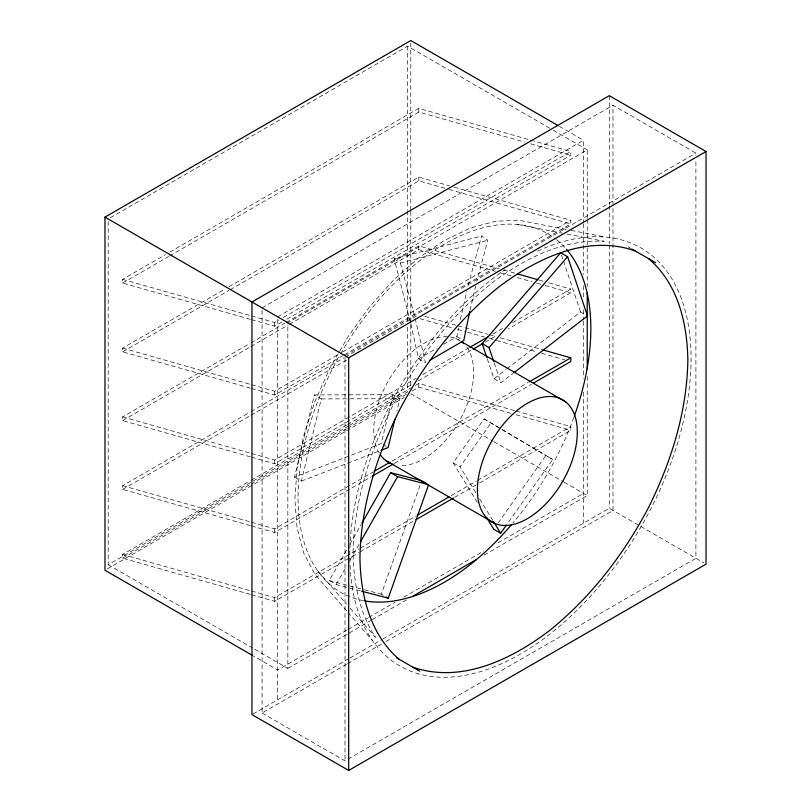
<?xml version="1.0" encoding="UTF-8"?>
<svg xmlns="http://www.w3.org/2000/svg" width="811" height="811" viewBox="0 0 811 811"><rect width="100%" height="100%" fill="white"/><g stroke="black" fill="none" stroke-linecap="round" stroke-linejoin="round"><path stroke-width="0.61" stroke-dasharray="4.05 3.04" d="M443.729 344.239L456.857 336.626L458.57 328.11M460.364 319.524L466.7 291.615M470.045 310.197L475.631 286.151M392.97 394.683L381.221 443.556L294.484 477.132L314.374 394.937L392.97 394.683L399.884 398.667L396.944 410.893M294.484 477.132L301.388 481.116L321.288 398.931L314.374 394.937M468.15 285.604L481.572 236.011L487.816 240.259L476.797 281.387M383.289 595.315L381.312 594.179L420.453 484.238M360.368 590.874L336.139 584.538L329.225 580.544L346.784 549.736M349.916 544.232L361.209 524.423M336.139 584.538L346.794 565.835M349.936 560.33L359.962 542.721M477.375 502.485L453.136 462.858L484.066 418.922L500.732 428.684M475.773 492.551L460.05 466.852L490.979 422.906M498.096 523.115L545.844 455.488L552.747 459.472L507.169 524.028M487.279 358.847L494.031 378.757L505.973 369.542M506.966 368.772L580.585 311.951L586.505 315.367M494.031 378.757L500.945 382.751L512.887 373.536M410.812 323.812L418.547 358.847L437.159 348.051M110.387 217.713L407.588 46.126L552.179 129.608M250.305 319.321L122.623 283.069L122.623 279.349L165.403 254.654M169.793 252.12L418.79 108.36L529.461 139.776M122.623 283.069L168.688 256.469M169.793 255.84L418.79 112.07L524.595 142.107M250.305 388.084L122.623 351.842L122.623 348.122L224.637 289.223M229.026 286.688L418.79 177.133L449.193 185.76M122.623 351.842L229.026 290.409M230.121 289.77L418.79 180.843L447.976 189.135M262.085 307.825L612.984 105.237L695.899 153.107L695.899 155.641M277.707 316.848L583.545 140.283L583.545 222.549M251.522 315.945L274.635 322.504L279.014 319.97M283.404 317.436L570.802 151.515L570.802 155.225L286.699 319.26M251.522 319.666L274.635 326.225L282.309 321.795M250.305 456.857L122.623 420.605L122.623 416.895L249.869 343.428M250.964 342.8L284.965 323.163M286.06 322.525L418.79 245.895L499.059 268.684M587.235 218.23L587.235 149.842L287.834 322.697L287.834 668.406L253.884 648.8M122.623 420.605L249.869 347.149M250.964 346.51L288.26 324.978M289.355 324.349L418.79 249.616L495.409 271.361M251.522 384.718L274.635 391.277L338.248 354.549M342.637 352.015L570.802 220.278L570.802 223.998L343.732 355.096M251.522 388.439L274.635 394.998L342.637 355.725M344.999 355.694L695.899 153.107M250.305 525.629L122.623 489.378L122.623 485.667L249.869 412.201M250.964 411.562L344.199 357.732M345.304 357.104L418.79 314.668M122.623 489.378L249.869 415.911M250.964 415.283L346.398 360.185M251.522 453.491L274.635 460.05L416.134 378.352M422.713 374.55L468.788 347.949M492.916 334.02L504.989 327.056M512.664 322.616L570.802 289.051L570.802 292.771L508.274 328.871M251.522 457.201L274.635 463.76L412.84 383.968M418.324 380.805L472.083 349.764M485.242 342.171L497.305 335.207M250.305 594.402L122.623 558.15L122.623 554.43L249.869 480.974M250.964 480.335L346.398 425.238M347.493 424.609L411.116 387.871M415.506 385.337L418.79 383.441L514.863 410.711M108.187 221.515L108.187 564.689L348.365 426.028M349.46 425.39L407.588 391.835L407.588 325.981M122.623 558.15L249.869 484.684M250.964 484.055L346.398 428.958M347.493 428.32L406.727 394.126M412.211 390.953L418.79 387.161L511.214 413.397M107.164 568.998L404.223 397.491M251.522 522.254L274.635 528.813L373.354 471.82M392.007 461.053L528.022 382.518M251.522 525.974L274.635 532.533L371.164 476.807M394.197 463.507L531.317 384.343M251.522 591.026L274.635 597.585L359.091 548.824M360.196 548.185L416.134 515.887M451.24 495.622L476.462 481.055M477.567 480.426L570.802 426.596L570.802 430.306L477.567 484.147M251.522 594.747L274.635 601.306L359.091 552.544M360.196 551.906L413.945 520.875M454.525 497.437L476.462 484.775M346.773 630.127L277.707 669.998L253.661 656.109M347.868 629.488L367.596 618.104M368.691 617.465L394.998 602.279M403.766 597.21L483.792 551.014M498.035 542.792L583.545 493.423M287.834 668.406L371.185 620.283M372.279 619.655L406.281 600.028M484.147 555.069L587.235 495.551L587.235 376.517M253.032 713.984L348.963 658.593M350.058 657.964L381.849 639.605M382.944 638.977L609.294 508.294L703.857 562.885M262.085 310.36L262.085 713.011L346.52 664.27M347.615 663.631L381.606 644.005M385.995 641.471L612.984 510.423L612.984 105.237M262.085 713.011L344.999 760.88L695.899 558.292L695.899 160.7M301.388 481.116L379.933 450.723M410.528 322.626L394.166 258.77L481.572 236.011M394.166 258.77L400.411 263.017L487.816 240.259M321.288 398.931L348.73 398.84M349.977 398.83L399.884 398.667M566.21 229.442L519.253 220.318L495.612 221.231L470.421 227.982L444.448 240.36L418.466 257.979L393.274 280.322L369.634 306.69L348.274 336.301L329.834 368.235L314.881 401.546L303.851 435.193L297.11 468.18L294.829 499.495L297.11 528.184L303.851 553.366L314.881 574.3L347.088 611.362M571.157 230.395L605.756 237.116M517.641 224.465L562.135 233.102M567.071 234.065L604.154 241.272C562.469 238.992 523.794 258.993 491.385 283.414C449.852 316.817 416.955 359.77 392.21 406.777C369.522 452.477 353.961 502.323 353.049 553.649C353.667 582.896 359.232 612.508 375.473 637.345L349.876 607.885M329.225 580.544L348.608 585.623M349.825 585.937L363.146 589.425M364.362 589.739L381.312 594.179M530.668 140.121L570.802 151.515M530.668 143.841L570.802 155.225M454.059 187.138L570.802 220.278M449.193 189.48L570.802 223.998M503.915 270.063L516.08 273.52M539.183 280.079L544.049 281.458M548.915 282.836L570.802 289.051M500.275 272.749L512.43 276.196M517.296 277.575L531.884 281.721M536.75 283.1L544.049 285.178M545.266 285.523L570.802 292.771M424.873 316.391L456.492 325.373M457.708 325.718L463.791 327.441M465.007 327.786L488.11 334.345M489.327 334.69L495.409 336.423M500.275 337.802L541.616 349.541M420.007 318.733L452.842 328.05M457.708 329.438L466.224 331.851M467.44 332.196L484.461 337.031M489.327 338.41L495.409 340.133M496.626 340.478L536.75 351.873M541.616 353.251L564.72 359.81M122.623 279.349L250.305 315.601M516.08 411.055L570.802 426.596M516.08 414.776L570.802 430.306M122.623 348.122L250.305 384.373M122.623 416.895L250.305 453.146M122.623 485.667L250.305 521.909M122.623 554.43L250.305 590.682M559.489 126.394L583.545 140.283M553.274 130.236L587.235 149.842M628.049 246.797L631.313 248.673M456.857 336.626L461.794 339.474M455.823 338.44L459.087 340.326M418.547 358.847L425.461 362.831L415.191 318.459M410.802 393.69L493.027 441.164M493.889 441.671L563.858 482.058M564.223 482.271L587.235 495.551M453.136 462.858L460.05 466.852M383.197 444.702L386.158 446.405M108.187 564.689L252.789 648.171M501.816 429.323L552.747 459.472M484.066 418.922L545.844 455.488M317.669 570.832L346.571 604.094M347.909 612.305L372.685 640.812M479.696 498.978L492.804 520.398M494.183 362.831L500.945 382.751M561.486 255.1L563.077 259.834M563.473 261.02L580.585 311.951M400.411 263.017L414.897 317.273M609.294 95.668L609.294 204.524M609.294 205.791L609.294 243.756M609.294 245.023L609.294 508.294M587.235 219.497L587.235 286.607M583.545 223.816L583.545 274.453M583.545 285.837L583.545 298.499M583.545 309.893L583.545 320.021M583.545 321.278L583.545 378.24M583.545 392.159L583.545 523.166M418.79 108.36L418.79 112.07M418.79 177.133L418.79 180.843M418.79 245.895L418.79 249.616M418.79 383.441L418.79 387.161M410.802 43.084L410.802 210.161M410.802 211.428L410.802 386.097M407.588 46.126L407.588 209.481M407.588 210.748L407.588 320.923M344.999 358.229L344.999 760.88M277.707 319.382L277.707 699.731M274.635 322.504L274.635 326.225M274.635 391.277L274.635 394.998M274.635 460.05L274.635 463.76M274.635 528.813L274.635 532.533M274.635 597.585L274.635 601.306M466.964 347.341A70.628 40.783 -60 0 1 459.472 420.777A70.628 40.783 -60 0 1 399.823 465.585M379.274 453.116A70.628 40.783 -60 0 1 394.896 370.678A70.628 40.783 -60 0 1 460.05 340.6M556.589 239.711A207.028 119.531 -60 0 1 565.642 248.328M573.864 417.391A207.028 119.531 -60 0 1 512.856 523.065M363.592 600.718A207.028 119.531 -60 0 1 339.991 354.975M340.62 353.89A207.028 119.531 -60 0 1 555.616 238.951M537.602 251.075A241.293 139.31 -60 0 1 664.949 478.328A241.293 139.31 -60 0 1 375.006 643.975A241.293 139.31 -60 0 1 505.071 269.657"/><path stroke-width="1.22" d="M469.782 311.414L463.77 340.62L429.84 360.297M394.886 419.449L388.134 447.55L381.099 450.267M361.574 591.189L388.226 598.163L428.624 484.684M361.838 523.328L390.679 472.701L421.72 480.69M360.591 541.616L397.593 476.696L427.438 484.37M486.549 517.479L493.757 529.259L500.661 533.253L506.449 525.052M486.884 357.671L482.109 343.611L560.695 252.728L567.599 256.722L587.499 315.935L513.88 372.766M493.787 361.665L489.023 347.605L567.599 256.722M252.566 655.481L104.974 570.265L104.974 217.115L410.802 40.55L558.394 125.766M104.974 217.115L348.689 357.823L706.026 151.525L706.026 564.142L348.689 770.45L251.957 714.603L251.957 301.976L609.294 95.668L706.026 151.525M469.883 347.321L488.536 336.555M473.178 349.135L483.052 343.438M374.449 471.181L389.807 462.321M529.117 381.89L570.802 357.823L570.802 361.544L533.506 383.076M372.259 476.169L393.102 464.135M417.229 515.259L449.041 496.89M416.134 519.608L453.43 498.076M412.86 596.227L476.462 559.499M634.962 250.781C586.698 234.156 536.375 258.456 498.289 287.408C456.765 320.801 423.859 363.754 399.124 410.771C376.426 456.461 360.875 506.317 359.952 557.633C360.479 594.615 369.836 634.303 399.124 659.272M412.85 667.2C461.104 683.825 511.427 659.525 549.513 630.573C591.047 597.18 623.943 554.227 648.688 507.21C671.376 461.52 686.937 411.664 687.85 360.348C687.322 323.366 677.966 283.678 648.688 258.709M517.296 273.865L537.967 279.734M542.833 349.886L570.802 357.823M632.398 249.301L655.592 262.693M482.109 343.611L489.023 347.605M461.277 341.583L565.622 401.83A70.628 40.783 -60 0 1 536.03 512.775A70.628 40.783 -60 0 1 480.426 468.352A70.628 40.783 -60 0 1 565.622 401.83M422.703 481.258L426.657 483.538M385.458 460.303L495.257 523.693M390.679 472.701L397.593 476.696M386.249 597.028L388.226 598.163M396.559 657.792L419.753 671.184M493.453 521.473L500.661 533.253M587.235 292.943L587.235 368.924M348.689 357.823L348.689 770.45M461.976 341.989A70.628 40.783 -60 0 1 463.77 343.58M391.612 463.862A70.628 40.783 -60 0 1 380.46 454.951M566.483 249.291A207.028 119.531 -60 0 1 574.289 416.215M511.244 524.97A207.028 119.531 -60 0 1 364.849 600.941"/></g></svg>
